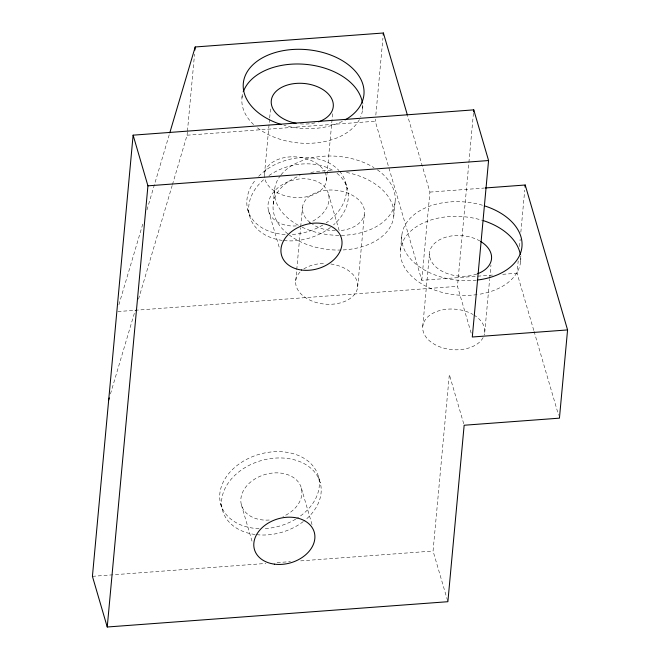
<?xml version="1.0" encoding="UTF-8"?>
<svg xmlns="http://www.w3.org/2000/svg" width="660" height="660" viewBox="0 0 660 660"><rect width="100%" height="100%" fill="white"/><g stroke="black" fill="none" stroke-linecap="round" stroke-linejoin="round"><path stroke-width="0.49" stroke-dasharray="3.3 2.47" d="M172.45 184.585L187.069 135.209L187.357 132.132M187.448 131.109L194.551 54.161M241.981 97.713L242.525 91.831M264.503 174.133L269.585 118.99M269.684 117.967L270.625 107.753M273.19 204.435L274.552 189.733M295.705 280.855L296.653 270.649M296.744 269.626L300.605 227.758M300.704 226.735L302.495 207.331M326.469 180.246L332.689 112.852M362.554 109.61L363.091 103.727M357.679 286.976L364.46 213.444M492.467 275.072L421.781 280.318L375.26 121.234L375.449 119.18M375.829 115.079L382.924 38.131M393.756 216.34L395.117 201.63M400.496 249.942L401.858 235.24M421.781 280.318L429.916 192.085L407.665 116.003M422.763 326.362L429.544 252.813M447.595 600.732L433.059 551.034L449.336 374.566L463.873 424.264M471.157 333.102L457.479 286.333L473.566 111.919M484.737 332.475L489.629 279.353M489.728 278.33L490.949 265.056M533.783 330.421L517.06 273.24L518.199 260.931M519.519 246.568L520.179 239.382M520.847 232.204L524.725 190.138M520.567 261.789L521.111 255.907M118.891 304.722L143.451 221.768M146.957 209.913L169.48 133.881M110.459 393.938L135.316 310.002M138.526 299.137L172.161 185.575M187.069 135.209L375.26 121.234M429.916 192.085L484.217 188.05M502.714 274.304L517.06 273.24M117.868 311.553L457.479 286.333M92.425 576.337L265.823 563.458M277.109 562.617L290.45 561.627M300.704 560.868L433.059 551.034M534.072 331.402L558.574 415.198M345.584 182.548L347.44 188.884M328.515 194.098L339.174 230.554M268.496 210.655L279.724 249.076M247.723 209.542L249.571 215.87M318.458 476.66L320.306 482.996M301.389 488.21L312.048 524.667M241.362 504.768L252.31 542.207M220.588 503.654L222.445 509.982M296.332 225.901A31.136 22.885 -16.3 0 1 271.021 195.715A31.136 22.885 -16.3 0 1 321.156 183.81A31.136 22.885 -16.3 0 1 309.119 222.874M324.943 172.301A31.136 20.278 5.3 0 1 303.394 197.266A31.136 20.278 5.3 0 1 264.998 179.454M264.594 177.68A31.136 20.278 5.3 0 1 288.23 157.039A31.136 20.278 5.3 0 1 324.481 171.435M314.968 122.884A31.136 20.278 5.3 0 1 300.102 123.824M269.206 520.022A31.136 22.885 -16.3 0 1 243.746 490.075A31.136 22.885 -16.3 0 1 293.576 477.609A31.136 22.885 -16.3 0 1 282.925 516.59M339.636 171.278A50.762 37.306 -16.3 0 1 326.18 222.865M322.831 225.019A50.762 37.306 -16.3 0 1 290.136 234.556M285.178 234.498A50.762 37.306 -16.3 0 1 255.37 180.056M258.654 176.344A50.762 37.306 -16.3 0 1 338.951 170.511M342.416 121.333A60.58 39.451 5.3 0 1 283.948 125.309M377.363 169.834A60.58 39.451 5.3 0 1 381.884 222.989A60.58 39.451 5.3 0 1 301.909 227.106M298.295 225.25A60.58 39.451 5.3 0 1 280.434 175.585M281.077 174.768A60.58 39.451 5.3 0 1 374.014 167.648M476.429 280.145A60.324 39.286 5.3 0 1 401.816 235.579A60.324 39.286 5.3 0 1 483.442 205.532M362.629 104.915A60.58 39.451 5.3 0 1 360.657 116.936M359.403 119.559A60.58 39.451 5.3 0 1 256.658 127.19M253.621 124.558A60.58 39.451 5.3 0 1 242.657 94.017M330.875 264A31.136 20.278 5.3 0 1 356.474 291.266A31.136 20.278 5.3 0 1 313.45 301.603A31.136 20.278 5.3 0 1 300.943 271.186M303.823 268.95A31.136 20.278 5.3 0 1 325.817 263.554M310.035 222.486A31.136 20.278 5.3 0 1 317.476 192.118A31.136 20.278 5.3 0 1 362.472 204.641A31.136 20.278 5.3 0 1 339.405 230.653M335.371 230.777A31.136 20.278 5.3 0 1 312.46 224.243M346.5 172.458A60.58 39.451 5.3 0 1 393.863 215.044A60.58 39.451 5.3 0 1 342.094 249.983M341.121 250.024A60.58 39.451 5.3 0 1 289.369 235.092M287.867 233.921A60.58 39.451 5.3 0 1 300.118 175.642M310.819 172.524A60.58 39.451 5.3 0 1 331.774 170.767M259.034 528.66A50.762 37.306 -16.3 0 1 225.184 478.516A50.762 37.306 -16.3 0 1 302.973 457.685A50.762 37.306 -16.3 0 1 296.554 518.611M295.705 519.131A50.762 37.306 -16.3 0 1 264 528.635M336.996 173.283A50.762 37.306 -16.3 0 1 333.539 224.903M330.396 227.477A50.762 37.306 -16.3 0 1 283.165 240.504M282.224 240.388A50.762 37.306 -16.3 0 1 265.048 178.513M268.983 175.552A50.762 37.306 -16.3 0 1 333.745 170.973M255.09 534.501A50.762 37.306 -16.3 0 1 227.815 483.623A50.762 37.306 -16.3 0 1 302.791 462.949A50.762 37.306 -16.3 0 1 304.029 521.004M303.27 521.59A50.762 37.306 -16.3 0 1 256.039 534.616M473.888 315.01A31.136 20.278 5.3 0 1 484.184 335.082M483.12 337.59A31.136 20.278 5.3 0 1 440.41 347.069A31.136 20.278 5.3 0 1 427.366 317.295A31.136 20.278 5.3 0 1 472.989 314.474M476.817 274.04A31.136 20.278 5.3 0 1 436.161 267.185A31.136 20.278 5.3 0 1 438.562 240.339A31.136 20.278 5.3 0 1 479.77 240.925M520.55 256.171A60.324 39.286 5.3 0 1 478.12 294.459M477.106 294.608A60.324 39.286 5.3 0 1 400.405 250.965A60.324 39.286 5.3 0 1 482.08 220.242"/><path stroke-width="0.99" d="M567.575 329.926L472.296 337.004L488.573 160.537L473.756 109.865L133.114 135.16L92.425 576.337L107.242 627L447.876 601.706L464.153 425.238L559.441 418.159L567.575 329.926L525.195 185.006L485.24 187.976M107.242 627L147.931 185.831L133.114 135.16M194.931 50.053L195.212 46.975L383.394 33L407.377 115.013M383.204 35.054L383.394 33M473.566 111.919L473.756 109.865M525.005 187.06L525.195 185.006M169.768 132.891L195.212 46.975M108.702 399.869L109.288 397.889M147.931 185.831L488.573 160.537M296.076 123.255A31.136 20.278 5.3 0 1 274.626 92.928A31.136 20.278 5.3 0 1 323.35 89.851A31.136 20.278 5.3 0 1 318.549 121.836M281.003 124.435A60.58 39.451 5.3 0 1 251.41 66.281A60.58 39.451 5.3 0 1 341.212 59.986A60.58 39.451 5.3 0 1 345.064 119.938M484.415 205.837A60.324 39.286 5.3 0 1 521.953 246.749A60.324 39.286 5.3 0 1 477.444 280.03M243.515 91.286A60.58 39.451 5.3 0 1 306.479 64.432A60.58 39.451 5.3 0 1 362.414 103.018M480.67 241.461A31.136 20.278 5.3 0 1 477.675 273.727M483.062 220.539A60.324 39.286 5.3 0 1 520.27 254.282M301.48 270.022A31.136 22.885 -16.3 0 0 341.484 238.433A31.136 22.885 -16.3 0 0 291.448 231.676A31.136 22.885 -16.3 0 0 301.48 270.022M274.354 564.135A31.136 22.885 -16.3 0 0 314.358 532.546A31.136 22.885 -16.3 0 0 264.313 525.789A31.136 22.885 -16.3 0 0 274.354 564.135"/></g></svg>
